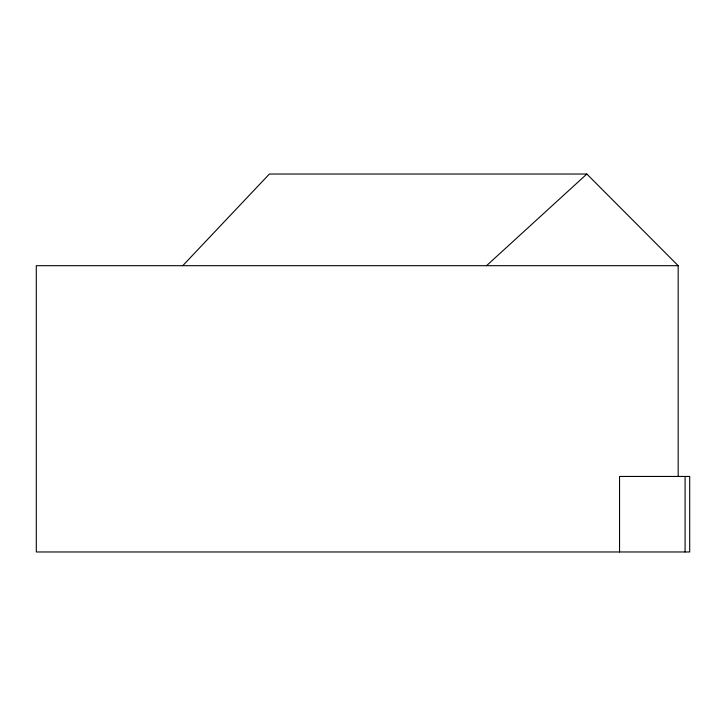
<?xml version="1.0" encoding="UTF-8"?>
<svg xmlns="http://www.w3.org/2000/svg" width="726" height="726" viewBox="0 0 726 726"><rect width="100%" height="100%" fill="white"/><g stroke="black" fill="none" stroke-linecap="round" stroke-linejoin="round"><path stroke-width="1.09" d="M182.752 265.68L269.391 174.031L586.835 174.031L678.166 265.68L678.166 476.156M486.538 265.68L586.835 174.031M678.166 265.68L36.3 265.68L36.3 551.969L689.7 551.969L689.7 476.456L619.541 476.456L619.541 551.969M685.09 476.456L685.09 551.969"/></g></svg>
